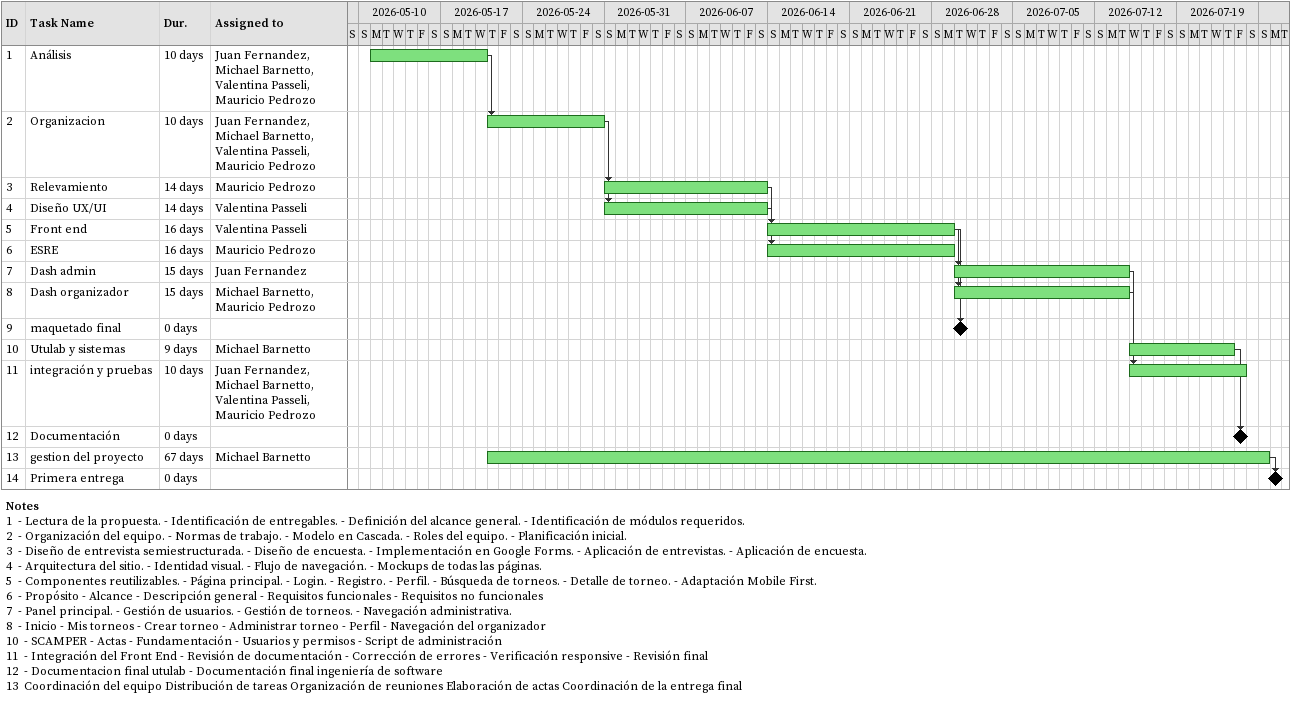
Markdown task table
| ID | Task | Duration | Start | Finish | Predecessors | Resources |
|---|---|---|---|---|---|---|
| 1 | Análisis | 10d | 2026-05-11 | 2026-05-20 |  | Juan Fernandez, Michael Barnetto, Valentina Passeli, Mauricio Pedrozo |
| 2 | Organizacion | 10d | 2026-05-21 | 2026-05-30 | 1 | Juan Fernandez, Michael Barnetto, Valentina Passeli, Mauricio Pedrozo |
| 3 | Relevamiento | 14d | 2026-05-31 | 2026-06-13 | 2 | Mauricio Pedrozo |
| 4 | Diseño UX/UI | 14d | 2026-05-31 | 2026-06-13 | 2 | Valentina Passeli |
| 5 | Front end | 16d | 2026-06-14 | 2026-06-29 | 4 | Valentina Passeli |
| 6 | ESRE | 16d | 2026-06-14 | 2026-06-29 | 3 | Mauricio Pedrozo |
| 7 | Dash admin | 15d | 2026-06-30 | 2026-07-14 | 5 | Juan Fernandez |
| 8 | Dash organizador | 15d | 2026-06-30 | 2026-07-14 | 5 | Michael Barnetto, Mauricio Pedrozo |
| 9 | maquetado final | 0d | 2026-06-30 | 2026-06-30 | 5 |  |
| 10 | Utulab y sistemas | 9d | 2026-07-15 | 2026-07-23 |  | Michael Barnetto |
| 11 | integración y pruebas | 10d | 2026-07-15 | 2026-07-24 | 7, 8 | Juan Fernandez, Michael Barnetto, Valentina Passeli, Mauricio Pedrozo |
| 12 | Documentación | 0d | 2026-07-24 | 2026-07-24 | 10 |  |
| 13 | gestion del proyecto | 67d | 2026-05-21 | 2026-07-26 |  | Michael Barnetto |
| 14 | Primera entrega | 0d | 2026-07-27 | 2026-07-27 | 13 |  |

Notes
- 1: - Lectura de la propuesta. - Identificación de entregables. - Definición del alcance general. - Identificación de módulos requeridos.
- 2: - Organización del equipo. - Normas de trabajo. - Modelo en Cascada. - Roles del equipo. - Planificación inicial.
- 3: - Diseño de entrevista semiestructurada. - Diseño de encuesta. - Implementación en Google Forms. - Aplicación de entrevistas. - Aplicación de encuesta.
- 4: - Arquitectura del sitio. - Identidad visual. - Flujo de navegación. - Mockups de todas las páginas.
- 5: - Componentes reutilizables. - Página principal. - Login. - Registro. - Perfil. - Búsqueda de torneos. - Detalle de torneo. - Adaptación Mobile First.
- 6: - Propósito - Alcance - Descripción general - Requisitos funcionales - Requisitos no funcionales
- 7: - Panel principal. - Gestión de usuarios. - Gestión de torneos. - Navegación administrativa.
- 8: - Inicio - Mis torneos - Crear torneo - Administrar torneo - Perfil - Navegación del organizador
- 10: - SCAMPER - Actas - Fundamentación - Usuarios y permisos - Script de administración
- 11: - Integración del Front End - Revisión de documentación - Corrección de errores - Verificación responsive - Revisión final
- 12: - Documentacion final utulab - Documentación final ingeniería de software
- 13: Coordinación del equipo Distribución de tareas Organización de reuniones Elaboración de actas Coordinación de la entrega final
